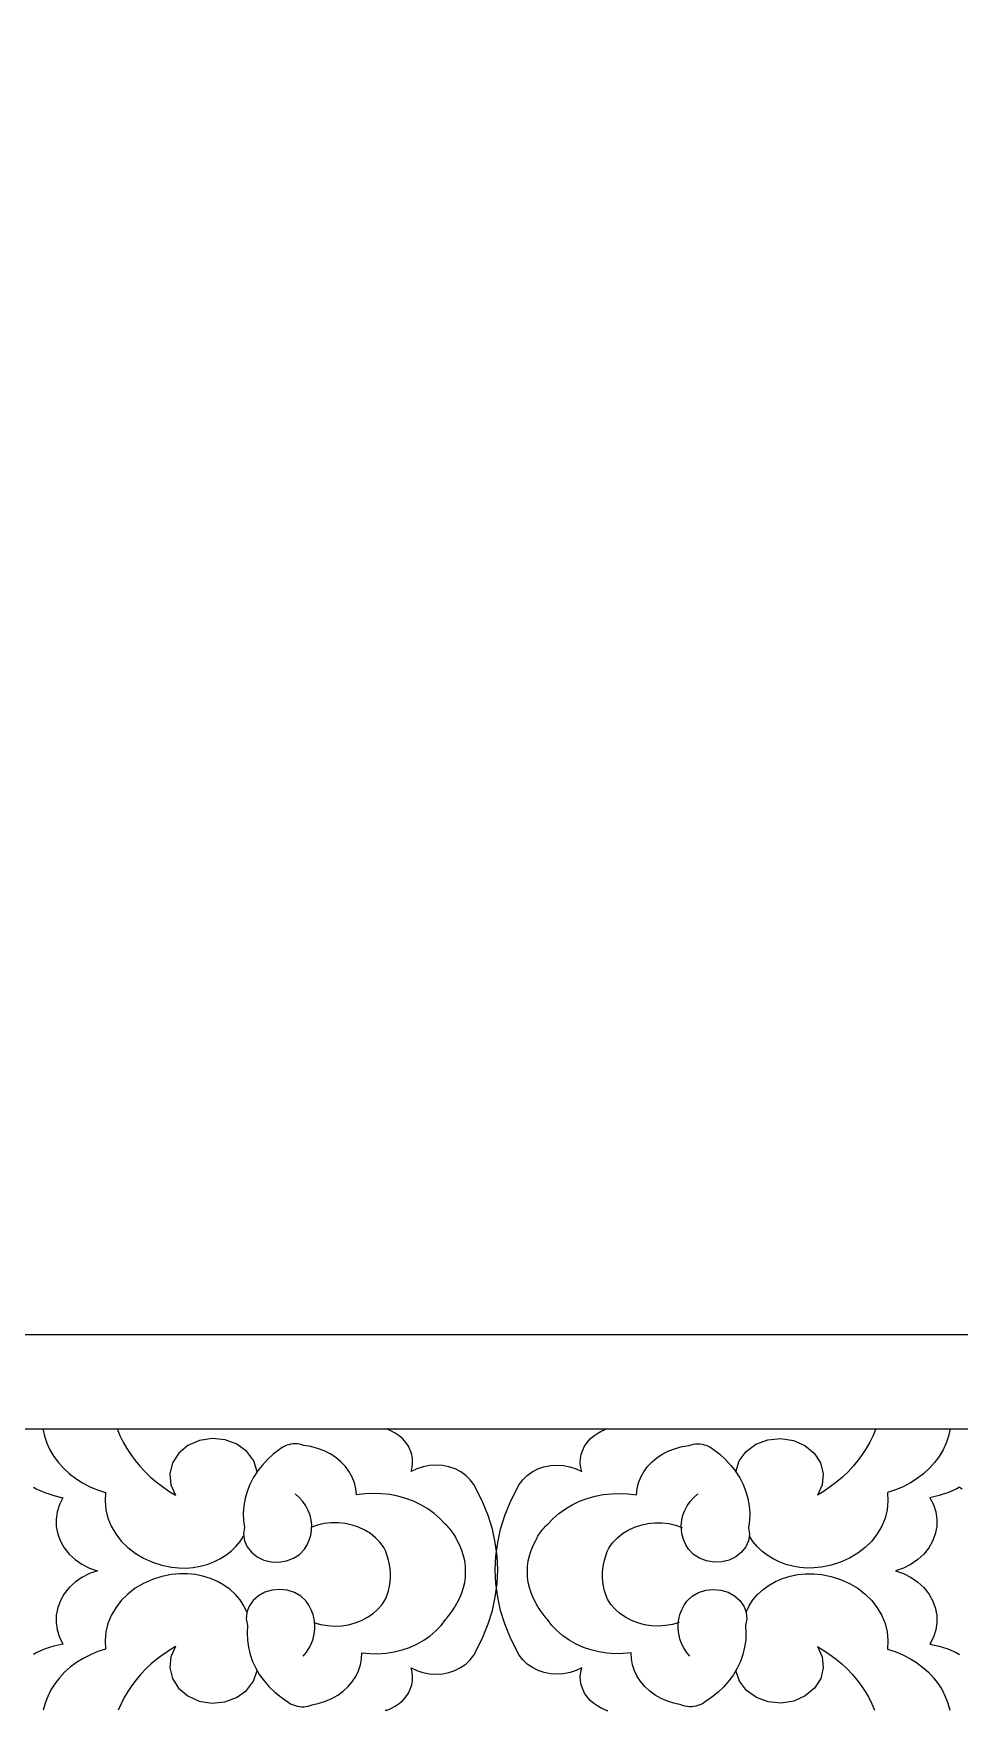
# Model space of a CAD drawing. Extents: x 1188826 to 1909461, y 608442 to 1651179.
# Drawn here: x 1668126 to 1668421, y 1032544 to 1033078 of the extents above; entities that cross this region are included whole.
import ezdxf

# ---------------------------------------------------------------- set-up
doc = ezdxf.new("R2010")
doc.units = 0
doc.header["$LTSCALE"] = 1000
doc.header["$MEASUREMENT"] = 0
doc.layers.add('窗', color=4, linetype='Continuous')
doc.layers.add('立面线', color=40, linetype='Continuous')

# ---------------------------------------------------------------- blocks, each defined once
blk = doc.blocks.new('EHYTERHT5EHTER')
at = {"layer": '窗', "ltscale": 3}
blk.add_lwpolyline([(84624.99, -228180.6), (85435.26, -228180.6), (85435.26, -229130.6), (84624.99, -229130.6)], close=True, dxfattribs=at)

msp = doc.modelspace()

# ---------------------------------------------------------------- linework, layer by layer
at = {"layer": '立面线'}
for p, q in [((1669039.81, 1032663.42), (1660727.54, 1032663.42)), ((1660758.89, 1032633.42), (1669008.6, 1032633.42)), ((1668128.44, 1032633.42), (1668128.97, 1032631.14)), ((1668128.97, 1032631.14), (1668129.74, 1032628.9)), ((1668152.22, 1032633.42), (1668153.09, 1032631.3)), ((1668153.09, 1032631.3), (1668154.1, 1032629.23)), ((1668178.46, 1032629.73), (1668174.78, 1032628.12)), ((1668182.53, 1032630.35), (1668178.46, 1032629.73)), ((1668186.63, 1032629.93), (1668182.53, 1032630.35)), ((1668190.41, 1032628.5), (1668186.63, 1032629.93)), ((1668239.53, 1032632.83), (1668238.08, 1032633.42)), ((1668240.9, 1032632.09), (1668239.53, 1032632.83)), ((1668242.16, 1032631.22), (1668240.9, 1032632.09)), ((1668243.28, 1032630.22), (1668242.16, 1032631.22)), ((1668244.25, 1032629.11), (1668243.28, 1032630.22)), ((1668302.11, 1032629.11), (1668303.08, 1032630.22)), ((1668303.08, 1032630.22), (1668304.2, 1032631.22)), ((1668304.2, 1032631.22), (1668305.46, 1032632.09)), ((1668305.46, 1032632.09), (1668306.83, 1032632.83)), ((1668306.83, 1032632.83), (1668308.28, 1032633.42)), ((1668355.95, 1032628.5), (1668359.73, 1032629.93)), ((1668359.73, 1032629.93), (1668363.83, 1032630.35)), ((1668363.83, 1032630.35), (1668367.9, 1032629.73)), ((1668367.9, 1032629.73), (1668371.58, 1032628.12)), ((1668393.27, 1032631.3), (1668392.27, 1032629.23)), ((1668394.14, 1032633.42), (1668393.27, 1032631.3)), ((1668417.39, 1032631.14), (1668416.62, 1032628.9)), ((1668417.92, 1032633.42), (1668417.39, 1032631.14)), ((1668129.74, 1032628.9), (1668130.75, 1032626.74)), ((1668130.75, 1032626.74), (1668131.99, 1032624.66)), ((1668131.99, 1032624.66), (1668133.44, 1032622.69)), ((1668154.1, 1032629.23), (1668155.24, 1032627.2)), ((1668155.24, 1032627.2), (1668156.51, 1032625.24)), ((1668156.51, 1032625.24), (1668157.91, 1032623.34)), ((1668171.81, 1032625.67), (1668169.81, 1032622.57)), ((1668174.78, 1032628.12), (1668171.81, 1032625.67)), ((1668193.54, 1032626.19), (1668190.41, 1032628.5)), ((1668195.75, 1032623.19), (1668193.54, 1032626.19)), ((1668201.96, 1032625.31), (1668200.09, 1032623.62)), ((1668204, 1032626.86), (1668201.96, 1032625.31)), ((1668204.51, 1032627.26), (1668204, 1032626.86)), ((1668205.06, 1032627.62), (1668204.51, 1032627.26)), ((1668205.66, 1032627.93), (1668205.06, 1032627.62)), ((1668206.29, 1032628.19), (1668205.66, 1032627.93)), ((1668206.94, 1032628.39), (1668206.29, 1032628.19)), ((1668207.62, 1032628.54), (1668206.94, 1032628.39)), ((1668208.31, 1032628.62), (1668207.62, 1032628.54)), ((1668209, 1032628.64), (1668208.31, 1032628.62)), ((1668209.7, 1032628.61), (1668209, 1032628.64)), ((1668210.38, 1032628.51), (1668209.7, 1032628.61)), ((1668211.05, 1032628.36), (1668210.38, 1032628.51)), ((1668211.7, 1032628.14), (1668211.05, 1032628.36)), ((1668213.93, 1032627.79), (1668211.7, 1032628.14)), ((1668216.1, 1032627.22), (1668213.93, 1032627.79)), ((1668218.17, 1032626.44), (1668216.1, 1032627.22)), ((1668220.12, 1032625.45), (1668218.17, 1032626.44)), ((1668221.92, 1032624.27), (1668220.12, 1032625.45)), ((1668245.06, 1032627.91), (1668244.25, 1032629.11)), ((1668245.69, 1032626.63), (1668245.06, 1032627.91)), ((1668246.13, 1032625.3), (1668245.69, 1032626.63)), ((1668246.38, 1032623.93), (1668246.13, 1032625.3)), ((1668299.98, 1032623.93), (1668300.23, 1032625.3)), ((1668300.23, 1032625.3), (1668300.67, 1032626.63)), ((1668300.67, 1032626.63), (1668301.3, 1032627.91)), ((1668301.3, 1032627.91), (1668302.11, 1032629.11)), ((1668324.44, 1032624.27), (1668326.24, 1032625.45)), ((1668326.24, 1032625.45), (1668328.19, 1032626.44)), ((1668328.19, 1032626.44), (1668330.26, 1032627.22)), ((1668330.26, 1032627.22), (1668332.43, 1032627.79)), ((1668332.43, 1032627.79), (1668334.66, 1032628.14)), ((1668334.66, 1032628.14), (1668335.31, 1032628.36)), ((1668335.31, 1032628.36), (1668335.98, 1032628.51)), ((1668335.98, 1032628.51), (1668336.67, 1032628.61)), ((1668336.67, 1032628.61), (1668337.36, 1032628.64)), ((1668337.36, 1032628.64), (1668338.06, 1032628.62)), ((1668338.06, 1032628.62), (1668338.75, 1032628.54)), ((1668338.75, 1032628.54), (1668339.42, 1032628.39)), ((1668339.42, 1032628.39), (1668340.08, 1032628.19)), ((1668340.08, 1032628.19), (1668340.7, 1032627.93)), ((1668340.7, 1032627.93), (1668341.3, 1032627.62)), ((1668341.3, 1032627.62), (1668341.85, 1032627.26)), ((1668341.85, 1032627.26), (1668342.36, 1032626.86)), ((1668342.36, 1032626.86), (1668344.4, 1032625.31)), ((1668344.4, 1032625.31), (1668346.27, 1032623.62)), ((1668350.62, 1032623.19), (1668352.82, 1032626.19)), ((1668352.82, 1032626.19), (1668355.95, 1032628.5)), ((1668371.58, 1032628.12), (1668374.55, 1032625.67)), ((1668374.55, 1032625.67), (1668376.56, 1032622.57)), ((1668389.85, 1032625.24), (1668388.46, 1032623.34)), ((1668391.13, 1032627.2), (1668389.85, 1032625.24)), ((1668392.27, 1032629.23), (1668391.13, 1032627.2)), ((1668414.37, 1032624.66), (1668412.92, 1032622.69)), ((1668415.61, 1032626.74), (1668414.37, 1032624.66)), ((1668416.62, 1032628.9), (1668415.61, 1032626.74)), ((1668133.44, 1032622.69), (1668135.1, 1032620.85)), ((1668135.1, 1032620.85), (1668136.95, 1032619.14)), ((1668136.95, 1032619.14), (1668138.97, 1032617.58)), ((1668157.91, 1032623.34), (1668159.43, 1032621.51)), ((1668159.43, 1032621.51), (1668161.07, 1032619.75)), ((1668161.07, 1032619.75), (1668162.82, 1032618.08)), ((1668169.81, 1032622.57), (1668168.94, 1032619.11)), ((1668168.94, 1032619.11), (1668169.29, 1032615.59)), ((1668196.83, 1032619.78), (1668195.59, 1032617.82)), ((1668196.83, 1032619.78), (1668195.75, 1032623.19)), ((1668196.89, 1032619.86), (1668196.83, 1032619.78)), ((1668198.39, 1032621.8), (1668196.89, 1032619.86)), ((1668200.09, 1032623.62), (1668198.39, 1032621.8)), ((1668223.54, 1032622.92), (1668221.92, 1032624.27)), ((1668224.97, 1032621.41), (1668223.54, 1032622.92)), ((1668226.18, 1032619.77), (1668224.97, 1032621.41)), ((1668227.16, 1032618.02), (1668226.18, 1032619.77)), ((1668245.96, 1032619.8), (1668246.3, 1032621.16)), ((1668247.78, 1032620.71), (1668245.96, 1032619.8)), ((1668246.3, 1032621.16), (1668246.44, 1032622.54)), ((1668246.44, 1032622.54), (1668246.38, 1032623.93)), ((1668249.74, 1032621.36), (1668247.78, 1032620.71)), ((1668251.79, 1032621.76), (1668249.74, 1032621.36)), ((1668253.89, 1032621.88), (1668251.79, 1032621.76)), ((1668255.99, 1032621.73), (1668253.89, 1032621.88)), ((1668258.03, 1032621.32), (1668255.99, 1032621.73)), ((1668259.98, 1032620.64), (1668258.03, 1032621.32)), ((1668261.79, 1032619.72), (1668259.98, 1032620.64)), ((1668263.41, 1032618.58), (1668261.79, 1032619.72)), ((1668282.95, 1032618.58), (1668284.57, 1032619.72)), ((1668284.57, 1032619.72), (1668286.38, 1032620.64)), ((1668286.38, 1032620.64), (1668288.33, 1032621.32)), ((1668288.33, 1032621.32), (1668290.38, 1032621.73)), ((1668290.38, 1032621.73), (1668292.47, 1032621.88)), ((1668292.47, 1032621.88), (1668294.57, 1032621.76)), ((1668294.57, 1032621.76), (1668296.62, 1032621.36)), ((1668296.62, 1032621.36), (1668298.58, 1032620.71)), ((1668298.58, 1032620.71), (1668300.4, 1032619.8)), ((1668299.92, 1032622.54), (1668299.98, 1032623.93)), ((1668300.07, 1032621.16), (1668299.92, 1032622.54)), ((1668300.4, 1032619.8), (1668300.07, 1032621.16)), ((1668319.21, 1032618.02), (1668320.18, 1032619.77)), ((1668320.18, 1032619.77), (1668321.39, 1032621.41)), ((1668321.39, 1032621.41), (1668322.82, 1032622.92)), ((1668322.82, 1032622.92), (1668324.44, 1032624.27)), ((1668346.27, 1032623.62), (1668347.97, 1032621.8)), ((1668347.97, 1032621.8), (1668349.47, 1032619.86)), ((1668349.47, 1032619.86), (1668349.53, 1032619.78)), ((1668349.53, 1032619.78), (1668350.62, 1032623.19)), ((1668349.53, 1032619.78), (1668350.77, 1032617.82)), ((1668376.56, 1032622.57), (1668377.42, 1032619.11)), ((1668377.42, 1032619.11), (1668377.07, 1032615.59)), ((1668385.3, 1032619.75), (1668383.54, 1032618.08)), ((1668386.93, 1032621.51), (1668385.3, 1032619.75)), ((1668388.46, 1032623.34), (1668386.93, 1032621.51)), ((1668409.41, 1032619.14), (1668407.39, 1032617.58)), ((1668411.26, 1032620.85), (1668409.41, 1032619.14)), ((1668412.92, 1032622.69), (1668411.26, 1032620.85)), ((1668125.51, 1032614.79), (1668126.32, 1032614.35)), ((1668126.32, 1032614.35), (1668129.07, 1032613.15)), ((1668138.97, 1032617.58), (1668141.15, 1032616.19)), ((1668141.15, 1032616.19), (1668143.48, 1032614.97)), ((1668143.48, 1032614.97), (1668145.92, 1032613.94)), ((1668145.92, 1032613.94), (1668148.46, 1032613.11)), ((1668162.82, 1032618.08), (1668164.68, 1032616.49)), ((1668164.68, 1032616.49), (1668166.63, 1032615)), ((1668166.63, 1032615), (1668168.69, 1032613.6)), ((1668168.69, 1032613.6), (1668170.83, 1032612.3)), ((1668169.29, 1032615.59), (1668170.83, 1032612.3)), ((1668194.5, 1032615.68), (1668193.63, 1032613.47)), ((1668195.59, 1032617.82), (1668194.5, 1032615.68)), ((1668227.88, 1032616.18), (1668227.16, 1032618.02)), ((1668228.35, 1032614.28), (1668227.88, 1032616.18)), ((1668228.56, 1032612.35), (1668228.35, 1032614.28)), ((1668264.82, 1032617.23), (1668263.41, 1032618.58)), ((1668265.97, 1032615.73), (1668264.82, 1032617.23)), ((1668266.84, 1032614.09), (1668265.97, 1032615.73)), ((1668268.85, 1032609.95), (1668266.8, 1032614.09)), ((1668277.51, 1032609.95), (1668279.56, 1032614.09)), ((1668279.52, 1032614.09), (1668280.39, 1032615.73)), ((1668280.39, 1032615.73), (1668281.54, 1032617.23)), ((1668281.54, 1032617.23), (1668282.95, 1032618.58)), ((1668317.8, 1032612.35), (1668318.01, 1032614.28)), ((1668318.01, 1032614.28), (1668318.48, 1032616.18)), ((1668318.48, 1032616.18), (1668319.21, 1032618.02)), ((1668350.77, 1032617.82), (1668351.86, 1032615.68)), ((1668351.86, 1032615.68), (1668352.73, 1032613.47)), ((1668377.07, 1032615.59), (1668375.53, 1032612.3)), ((1668377.67, 1032613.6), (1668375.53, 1032612.3)), ((1668379.73, 1032615), (1668377.67, 1032613.6)), ((1668381.69, 1032616.49), (1668379.73, 1032615)), ((1668383.54, 1032618.08), (1668381.69, 1032616.49)), ((1668400.44, 1032613.94), (1668397.9, 1032613.11)), ((1668402.89, 1032614.97), (1668400.44, 1032613.94)), ((1668405.21, 1032616.19), (1668402.89, 1032614.97)), ((1668407.39, 1032617.58), (1668405.21, 1032616.19)), ((1668420.04, 1032614.35), (1668417.3, 1032613.15)), ((1668420.85, 1032614.79), (1668420.04, 1032614.35)), ((1668420.85, 1032614.79), (1668421.66, 1032614.35)), ((1668129.07, 1032613.15), (1668131.94, 1032612.19)), ((1668131.94, 1032612.19), (1668134.91, 1032611.49)), ((1668133.79, 1032609.31), (1668133.05, 1032607.01)), ((1668134.91, 1032611.49), (1668133.79, 1032609.31)), ((1668148.46, 1032613.11), (1668148.32, 1032610.38)), ((1668148.32, 1032610.38), (1668148.59, 1032607.64)), ((1668192.58, 1032608.91), (1668192.4, 1032606.58)), ((1668192.99, 1032611.21), (1668192.58, 1032608.91)), ((1668193.63, 1032613.47), (1668192.99, 1032611.21)), ((1668210.26, 1032611.56), (1668208.95, 1032612.72)), ((1668211.4, 1032610.28), (1668210.26, 1032611.56)), ((1668212.36, 1032608.9), (1668211.4, 1032610.28)), ((1668213.14, 1032607.43), (1668212.36, 1032608.9)), ((1668231.19, 1032612.7), (1668228.56, 1032612.35)), ((1668233.85, 1032612.84), (1668231.19, 1032612.7)), ((1668236.51, 1032612.76), (1668233.85, 1032612.84)), ((1668239.15, 1032612.47), (1668236.51, 1032612.76)), ((1668241.74, 1032611.96), (1668239.15, 1032612.47)), ((1668244.27, 1032611.25), (1668241.74, 1032611.96)), ((1668246.71, 1032610.33), (1668244.27, 1032611.25)), ((1668249.03, 1032609.22), (1668246.71, 1032610.33)), ((1668251.23, 1032607.92), (1668249.03, 1032609.22)), ((1668270.54, 1032605.75), (1668268.85, 1032609.95)), ((1668275.82, 1032605.75), (1668277.51, 1032609.95)), ((1668295.14, 1032607.92), (1668297.33, 1032609.22)), ((1668297.33, 1032609.22), (1668299.65, 1032610.33)), ((1668299.65, 1032610.33), (1668302.09, 1032611.25)), ((1668302.09, 1032611.25), (1668304.62, 1032611.96)), ((1668304.62, 1032611.96), (1668307.21, 1032612.47)), ((1668307.21, 1032612.47), (1668309.85, 1032612.76)), ((1668309.85, 1032612.76), (1668312.51, 1032612.84)), ((1668312.51, 1032612.84), (1668315.17, 1032612.7)), ((1668315.17, 1032612.7), (1668317.8, 1032612.35)), ((1668333.22, 1032607.43), (1668334, 1032608.9)), ((1668334, 1032608.9), (1668334.96, 1032610.28)), ((1668334.96, 1032610.28), (1668336.1, 1032611.56)), ((1668336.1, 1032611.56), (1668337.41, 1032612.72)), ((1668352.73, 1032613.47), (1668353.37, 1032611.21)), ((1668353.37, 1032611.21), (1668353.78, 1032608.91)), ((1668353.78, 1032608.91), (1668353.96, 1032606.58)), ((1668398.04, 1032610.38), (1668397.77, 1032607.64)), ((1668397.9, 1032613.11), (1668398.04, 1032610.38)), ((1668414.42, 1032612.19), (1668411.45, 1032611.49)), ((1668411.45, 1032611.49), (1668412.57, 1032609.31)), ((1668412.57, 1032609.31), (1668413.31, 1032607.01)), ((1668417.3, 1032613.15), (1668414.42, 1032612.19)), ((1668133.05, 1032607.01), (1668132.7, 1032604.64)), ((1668132.7, 1032604.64), (1668132.76, 1032602.25)), ((1668148.59, 1032607.64), (1668149.25, 1032604.96)), ((1668149.25, 1032604.96), (1668150.31, 1032602.37)), ((1668192.4, 1032606.58), (1668192.46, 1032604.25)), ((1668192.46, 1032604.25), (1668192.76, 1032601.94)), ((1668213.72, 1032605.9), (1668213.14, 1032607.43)), ((1668214.09, 1032604.32), (1668213.72, 1032605.9)), ((1668214.25, 1032602.72), (1668214.09, 1032604.32)), ((1668218.23, 1032603.21), (1668216.06, 1032602.72)), ((1668220.46, 1032603.46), (1668218.23, 1032603.21)), ((1668222.7, 1032603.46), (1668220.46, 1032603.46)), ((1668224.93, 1032603.23), (1668222.7, 1032603.46)), ((1668227.1, 1032602.76), (1668224.93, 1032603.23)), ((1668253.26, 1032606.46), (1668251.23, 1032607.92)), ((1668255.13, 1032604.83), (1668253.26, 1032606.46)), ((1668256.81, 1032603.06), (1668255.13, 1032604.83)), ((1668257.22, 1032602.68), (1668256.81, 1032603.06)), ((1668271.86, 1032601.48), (1668270.54, 1032605.75)), ((1668274.5, 1032601.48), (1668275.82, 1032605.75)), ((1668289.14, 1032602.68), (1668289.55, 1032603.06)), ((1668289.55, 1032603.06), (1668291.23, 1032604.83)), ((1668291.23, 1032604.83), (1668293.1, 1032606.46)), ((1668293.1, 1032606.46), (1668295.14, 1032607.92)), ((1668319.26, 1032602.76), (1668321.44, 1032603.23)), ((1668321.44, 1032603.23), (1668323.66, 1032603.46)), ((1668323.66, 1032603.46), (1668325.9, 1032603.46)), ((1668325.9, 1032603.46), (1668328.13, 1032603.21)), ((1668328.13, 1032603.21), (1668330.3, 1032602.72)), ((1668332.11, 1032602.72), (1668332.27, 1032604.32)), ((1668332.27, 1032604.32), (1668332.64, 1032605.9)), ((1668332.64, 1032605.9), (1668333.22, 1032607.43)), ((1668353.9, 1032604.25), (1668353.6, 1032601.94)), ((1668353.96, 1032606.58), (1668353.9, 1032604.25)), ((1668397.11, 1032604.96), (1668396.06, 1032602.37)), ((1668397.77, 1032607.64), (1668397.11, 1032604.96)), ((1668413.31, 1032607.01), (1668413.66, 1032604.64)), ((1668413.66, 1032604.64), (1668413.6, 1032602.25)), ((1668132.76, 1032602.25), (1668133.23, 1032599.9)), ((1668133.23, 1032599.9), (1668134.08, 1032597.63)), ((1668134.08, 1032597.63), (1668135.31, 1032595.49)), ((1668150.31, 1032602.37), (1668151.73, 1032599.92)), ((1668151.73, 1032599.92), (1668153.5, 1032597.64)), ((1668153.5, 1032597.64), (1668155.6, 1032595.57)), ((1668191.4, 1032597.51), (1668192.53, 1032599.22)), ((1668192.76, 1032601.94), (1668192.5, 1032599.85)), ((1668192.5, 1032599.85), (1668192.8, 1032597.77)), ((1668192.8, 1032597.77), (1668193.66, 1032595.81)), ((1668212.78, 1032596.45), (1668213.46, 1032597.96)), ((1668213.46, 1032597.96), (1668213.93, 1032599.51)), ((1668213.93, 1032599.51), (1668214.2, 1032601.11)), ((1668216.06, 1032602.72), (1668213.98, 1032602.01)), ((1668214.2, 1032601.11), (1668214.25, 1032602.72)), ((1668229.19, 1032602.06), (1668227.1, 1032602.76)), ((1668231.16, 1032601.14), (1668229.19, 1032602.06)), ((1668232.98, 1032600.02), (1668231.16, 1032601.14)), ((1668234.62, 1032598.72), (1668232.98, 1032600.02)), ((1668236.06, 1032597.24), (1668234.62, 1032598.72)), ((1668257.62, 1032602.28), (1668257.22, 1032602.68)), ((1668258, 1032601.88), (1668257.62, 1032602.28)), ((1668258.37, 1032601.46), (1668258, 1032601.88)), ((1668258.72, 1032601.04), (1668258.37, 1032601.46)), ((1668259.05, 1032600.6), (1668258.72, 1032601.04)), ((1668259.37, 1032600.16), (1668259.05, 1032600.6)), ((1668259.67, 1032599.71), (1668259.37, 1032600.16)), ((1668259.95, 1032599.25), (1668259.67, 1032599.71)), ((1668260.21, 1032598.78), (1668259.95, 1032599.25)), ((1668260.46, 1032598.3), (1668260.21, 1032598.78)), ((1668260.68, 1032597.82), (1668260.46, 1032598.3)), ((1668261.48, 1032596.25), (1668260.68, 1032597.82)), ((1668272.8, 1032597.17), (1668271.86, 1032601.48)), ((1668273.56, 1032597.17), (1668274.5, 1032601.48)), ((1668284.88, 1032596.25), (1668285.68, 1032597.82)), ((1668285.68, 1032597.82), (1668285.9, 1032598.3)), ((1668285.9, 1032598.3), (1668286.15, 1032598.78)), ((1668286.15, 1032598.78), (1668286.41, 1032599.25)), ((1668286.41, 1032599.25), (1668286.69, 1032599.71)), ((1668286.69, 1032599.71), (1668286.99, 1032600.16)), ((1668286.99, 1032600.16), (1668287.31, 1032600.6)), ((1668287.31, 1032600.6), (1668287.64, 1032601.04)), ((1668287.64, 1032601.04), (1668287.99, 1032601.46)), ((1668287.99, 1032601.46), (1668288.36, 1032601.88)), ((1668288.36, 1032601.88), (1668288.74, 1032602.28)), ((1668288.74, 1032602.28), (1668289.14, 1032602.68)), ((1668310.3, 1032597.24), (1668311.74, 1032598.72)), ((1668311.74, 1032598.72), (1668313.38, 1032600.02)), ((1668313.38, 1032600.02), (1668315.2, 1032601.14)), ((1668315.2, 1032601.14), (1668317.17, 1032602.06)), ((1668317.17, 1032602.06), (1668319.26, 1032602.76)), ((1668330.3, 1032602.72), (1668332.38, 1032602.01)), ((1668332.16, 1032601.11), (1668332.11, 1032602.72)), ((1668332.43, 1032599.51), (1668332.16, 1032601.11)), ((1668332.9, 1032597.96), (1668332.43, 1032599.51)), ((1668333.58, 1032596.45), (1668332.9, 1032597.96)), ((1668353.56, 1032597.77), (1668352.7, 1032595.81)), ((1668353.86, 1032599.85), (1668353.56, 1032597.77)), ((1668353.6, 1032601.94), (1668353.86, 1032599.85)), ((1668354.96, 1032597.51), (1668353.83, 1032599.22)), ((1668392.86, 1032597.64), (1668390.76, 1032595.57)), ((1668394.63, 1032599.92), (1668392.86, 1032597.64)), ((1668396.06, 1032602.37), (1668394.63, 1032599.92)), ((1668412.28, 1032597.63), (1668411.05, 1032595.49)), ((1668413.14, 1032599.9), (1668412.28, 1032597.63)), ((1668413.6, 1032602.25), (1668413.14, 1032599.9)), ((1668135.31, 1032595.49), (1668136.89, 1032593.52)), ((1668136.89, 1032593.52), (1668138.79, 1032591.77)), ((1668155.6, 1032595.57), (1668157.98, 1032593.74)), ((1668157.98, 1032593.74), (1668160.61, 1032592.18)), ((1668184.98, 1032591.97), (1668186.84, 1032593.12)), ((1668186.84, 1032593.12), (1668188.54, 1032594.44)), ((1668188.54, 1032594.44), (1668190.07, 1032595.91)), ((1668190.07, 1032595.91), (1668191.4, 1032597.51)), ((1668193.66, 1032595.81), (1668195.03, 1032594.07)), ((1668195.03, 1032594.07), (1668196.82, 1032592.64)), ((1668196.82, 1032592.64), (1668198.95, 1032591.61)), ((1668208.4, 1032592.15), (1668210.35, 1032593.41)), ((1668210.35, 1032593.41), (1668211.91, 1032595.03)), ((1668211.91, 1032595.03), (1668212.78, 1032596.45)), ((1668237.27, 1032595.63), (1668236.06, 1032597.24)), ((1668237.86, 1032594.31), (1668237.27, 1032595.63)), ((1668238.36, 1032592.97), (1668237.86, 1032594.31)), ((1668238.75, 1032591.61), (1668238.36, 1032592.97)), ((1668262.15, 1032594.63), (1668261.48, 1032596.25)), ((1668262.66, 1032592.98), (1668262.15, 1032594.63)), ((1668263.04, 1032591.3), (1668262.66, 1032592.98)), ((1668273.37, 1032592.83), (1668272.8, 1032597.17)), ((1668272.8, 1032588.48), (1668272.99, 1032592.83)), ((1668272.99, 1032592.83), (1668273.56, 1032597.17)), ((1668273.56, 1032588.48), (1668273.37, 1032592.83)), ((1668283.32, 1032591.3), (1668283.7, 1032592.98)), ((1668283.7, 1032592.98), (1668284.22, 1032594.63)), ((1668284.22, 1032594.63), (1668284.88, 1032596.25)), ((1668307.61, 1032591.61), (1668308.01, 1032592.97)), ((1668308.01, 1032592.97), (1668308.5, 1032594.31)), ((1668308.5, 1032594.31), (1668309.09, 1032595.63)), ((1668309.09, 1032595.63), (1668310.3, 1032597.24)), ((1668334.45, 1032595.03), (1668333.58, 1032596.45)), ((1668336.01, 1032593.41), (1668334.45, 1032595.03)), ((1668337.96, 1032592.15), (1668336.01, 1032593.41)), ((1668349.54, 1032592.64), (1668347.41, 1032591.61)), ((1668351.34, 1032594.07), (1668349.54, 1032592.64)), ((1668352.7, 1032595.81), (1668351.34, 1032594.07)), ((1668356.29, 1032595.91), (1668354.96, 1032597.51)), ((1668357.82, 1032594.44), (1668356.29, 1032595.91)), ((1668359.52, 1032593.12), (1668357.82, 1032594.44)), ((1668361.38, 1032591.97), (1668359.52, 1032593.12)), ((1668388.38, 1032593.74), (1668385.75, 1032592.18)), ((1668390.76, 1032595.57), (1668388.38, 1032593.74)), ((1668409.47, 1032593.52), (1668407.58, 1032591.77)), ((1668411.05, 1032595.49), (1668409.47, 1032593.52)), ((1668138.79, 1032591.77), (1668140.96, 1032590.27)), ((1668140.96, 1032590.27), (1668143.36, 1032589.06)), ((1668143.36, 1032587.26), (1668140.96, 1032586.04)), ((1668143.36, 1032589.06), (1668145.94, 1032588.16)), ((1668145.94, 1032588.16), (1668143.36, 1032587.26)), ((1668160.61, 1032592.18), (1668163.45, 1032590.91)), ((1668163.45, 1032590.91), (1668166.45, 1032589.96)), ((1668166.45, 1032589.96), (1668169.57, 1032589.35)), ((1668169.57, 1032586.97), (1668166.45, 1032586.35)), ((1668169.57, 1032589.35), (1668171.85, 1032589.1)), ((1668172.07, 1032587.23), (1668169.57, 1032586.97)), ((1668171.85, 1032589.1), (1668174.15, 1032589.06)), ((1668174.59, 1032587.24), (1668172.07, 1032587.23)), ((1668174.15, 1032589.06), (1668176.43, 1032589.23)), ((1668177.1, 1032587), (1668174.59, 1032587.24)), ((1668176.43, 1032589.23), (1668178.69, 1032589.61)), ((1668179.55, 1032586.5), (1668177.1, 1032587)), ((1668178.69, 1032589.61), (1668180.88, 1032590.2)), ((1668180.88, 1032590.2), (1668182.98, 1032590.99)), ((1668182.98, 1032590.99), (1668184.98, 1032591.97)), ((1668198.95, 1032591.61), (1668201.3, 1032591.02)), ((1668201.3, 1032591.02), (1668203.75, 1032590.92)), ((1668203.75, 1032590.92), (1668206.16, 1032591.3)), ((1668206.16, 1032591.3), (1668208.4, 1032592.15)), ((1668239.05, 1032590.22), (1668238.75, 1032591.61)), ((1668239.25, 1032588.83), (1668239.05, 1032590.22)), ((1668239.34, 1032587.42), (1668239.25, 1032588.83)), ((1668239.34, 1032586.02), (1668239.34, 1032587.42)), ((1668263.26, 1032589.6), (1668263.04, 1032591.3)), ((1668263.34, 1032587.89), (1668263.26, 1032589.6)), ((1668263.26, 1032586.18), (1668263.34, 1032587.89)), ((1668272.99, 1032584.12), (1668272.8, 1032588.48)), ((1668273.37, 1032584.12), (1668273.56, 1032588.48)), ((1668283.03, 1032587.89), (1668283.1, 1032589.6)), ((1668283.1, 1032586.18), (1668283.03, 1032587.89)), ((1668283.1, 1032589.6), (1668283.32, 1032591.3)), ((1668307.02, 1032587.42), (1668307.12, 1032588.83)), ((1668307.02, 1032586.02), (1668307.02, 1032587.42)), ((1668307.12, 1032588.83), (1668307.31, 1032590.22)), ((1668307.31, 1032590.22), (1668307.61, 1032591.61)), ((1668340.2, 1032591.3), (1668337.96, 1032592.15)), ((1668342.61, 1032590.92), (1668340.2, 1032591.3)), ((1668345.06, 1032591.02), (1668342.61, 1032590.92)), ((1668347.41, 1032591.61), (1668345.06, 1032591.02)), ((1668363.38, 1032590.99), (1668361.38, 1032591.97)), ((1668365.48, 1032590.2), (1668363.38, 1032590.99)), ((1668367.67, 1032589.61), (1668365.48, 1032590.2)), ((1668366.81, 1032586.5), (1668369.27, 1032587)), ((1668369.93, 1032589.23), (1668367.67, 1032589.61)), ((1668369.27, 1032587), (1668371.77, 1032587.24)), ((1668372.22, 1032589.06), (1668369.93, 1032589.23)), ((1668371.77, 1032587.24), (1668374.29, 1032587.23)), ((1668374.51, 1032589.1), (1668372.22, 1032589.06)), ((1668374.29, 1032587.23), (1668376.79, 1032586.97)), ((1668376.79, 1032589.35), (1668374.51, 1032589.1)), ((1668379.91, 1032589.96), (1668376.79, 1032589.35)), ((1668376.79, 1032586.97), (1668379.91, 1032586.35)), ((1668382.91, 1032590.91), (1668379.91, 1032589.96)), ((1668385.75, 1032592.18), (1668382.91, 1032590.91)), ((1668403, 1032589.06), (1668400.42, 1032588.16)), ((1668400.42, 1032588.16), (1668403, 1032587.26)), ((1668405.4, 1032590.27), (1668403, 1032589.06)), ((1668403, 1032587.26), (1668405.4, 1032586.04)), ((1668407.58, 1032591.77), (1668405.4, 1032590.27)), ((1668136.89, 1032582.8), (1668135.31, 1032580.83)), ((1668138.79, 1032584.55), (1668136.89, 1032582.8)), ((1668140.96, 1032586.04), (1668138.79, 1032584.55)), ((1668157.98, 1032582.58), (1668155.6, 1032580.75)), ((1668160.61, 1032584.14), (1668157.98, 1032582.58)), ((1668163.45, 1032585.4), (1668160.61, 1032584.14)), ((1668166.45, 1032586.35), (1668163.45, 1032585.4)), ((1668181.91, 1032585.76), (1668179.55, 1032586.5)), ((1668184.16, 1032584.78), (1668181.91, 1032585.76)), ((1668186.26, 1032583.58), (1668184.16, 1032584.78)), ((1668188.18, 1032582.18), (1668186.26, 1032583.58)), ((1668189.89, 1032580.6), (1668188.18, 1032582.18)), ((1668201.59, 1032582.03), (1668199.28, 1032581.34)), ((1668204.03, 1032582.25), (1668201.59, 1032582.03)), ((1668206.46, 1032581.98), (1668204.03, 1032582.25)), ((1668208.75, 1032581.25), (1668206.46, 1032581.98)), ((1668238.31, 1032580.47), (1668238.71, 1032581.83)), ((1668238.71, 1032581.83), (1668239.02, 1032583.22)), ((1668239.02, 1032583.22), (1668239.23, 1032584.61)), ((1668239.23, 1032584.61), (1668239.34, 1032586.02)), ((1668262.15, 1032581.14), (1668262.66, 1032582.8)), ((1668262.66, 1032582.8), (1668263.04, 1032584.48)), ((1668263.04, 1032584.48), (1668263.26, 1032586.18)), ((1668272.8, 1032579.78), (1668273.37, 1032584.12)), ((1668273.56, 1032579.78), (1668272.99, 1032584.12)), ((1668283.32, 1032584.48), (1668283.1, 1032586.18)), ((1668283.7, 1032582.8), (1668283.32, 1032584.48)), ((1668284.22, 1032581.14), (1668283.7, 1032582.8)), ((1668307.13, 1032584.61), (1668307.02, 1032586.02)), ((1668307.34, 1032583.22), (1668307.13, 1032584.61)), ((1668307.65, 1032581.83), (1668307.34, 1032583.22)), ((1668308.05, 1032580.47), (1668307.65, 1032581.83)), ((1668337.61, 1032581.25), (1668339.9, 1032581.98)), ((1668339.9, 1032581.98), (1668342.33, 1032582.25)), ((1668342.33, 1032582.25), (1668344.77, 1032582.03)), ((1668344.77, 1032582.03), (1668347.08, 1032581.34)), ((1668356.48, 1032580.6), (1668358.19, 1032582.18)), ((1668358.19, 1032582.18), (1668360.1, 1032583.58)), ((1668360.1, 1032583.58), (1668362.2, 1032584.78)), ((1668362.2, 1032584.78), (1668364.45, 1032585.76)), ((1668364.45, 1032585.76), (1668366.81, 1032586.5)), ((1668379.91, 1032586.35), (1668382.91, 1032585.4)), ((1668382.91, 1032585.4), (1668385.75, 1032584.14)), ((1668385.75, 1032584.14), (1668388.38, 1032582.58)), ((1668388.38, 1032582.58), (1668390.76, 1032580.75)), ((1668405.4, 1032586.04), (1668407.58, 1032584.55)), ((1668407.58, 1032584.55), (1668409.47, 1032582.8)), ((1668409.47, 1032582.8), (1668411.05, 1032580.83)), ((1668133.23, 1032576.42), (1668132.76, 1032574.06)), ((1668134.08, 1032578.69), (1668133.23, 1032576.42)), ((1668135.31, 1032580.83), (1668134.08, 1032578.69)), ((1668151.73, 1032576.4), (1668150.31, 1032573.94)), ((1668153.5, 1032578.68), (1668151.73, 1032576.4)), ((1668155.6, 1032580.75), (1668153.5, 1032578.68)), ((1668191.37, 1032578.86), (1668189.89, 1032580.6)), ((1668192.6, 1032576.97), (1668191.37, 1032578.86)), ((1668193.56, 1032574.98), (1668192.6, 1032576.97)), ((1668194.27, 1032576.89), (1668193.56, 1032574.98)), ((1668195.52, 1032578.7), (1668194.27, 1032576.89)), ((1668197.22, 1032580.21), (1668195.52, 1032578.7)), ((1668199.28, 1032581.34), (1668197.22, 1032580.21)), ((1668210.78, 1032580.07), (1668208.75, 1032581.25)), ((1668212.44, 1032578.53), (1668210.78, 1032580.07)), ((1668213.35, 1032577.17), (1668212.44, 1032578.53)), ((1668214.09, 1032575.74), (1668213.35, 1032577.17)), ((1668235.36, 1032575.92), (1668236.7, 1032577.46)), ((1668236.7, 1032577.46), (1668237.8, 1032579.13)), ((1668237.8, 1032579.13), (1668238.31, 1032580.47)), ((1668259.58, 1032576.1), (1668259.87, 1032576.56)), ((1668259.87, 1032576.56), (1668260.15, 1032577.02)), ((1668260.15, 1032577.02), (1668260.42, 1032577.49)), ((1668260.42, 1032577.49), (1668260.68, 1032577.96)), ((1668260.68, 1032577.96), (1668261.48, 1032579.53)), ((1668261.48, 1032579.53), (1668262.15, 1032581.14)), ((1668271.86, 1032575.48), (1668272.8, 1032579.78)), ((1668274.5, 1032575.48), (1668273.56, 1032579.78)), ((1668284.88, 1032579.53), (1668284.22, 1032581.14)), ((1668285.68, 1032577.96), (1668284.88, 1032579.53)), ((1668285.94, 1032577.49), (1668285.68, 1032577.96)), ((1668286.21, 1032577.02), (1668285.94, 1032577.49)), ((1668286.49, 1032576.56), (1668286.21, 1032577.02)), ((1668286.78, 1032576.1), (1668286.49, 1032576.56)), ((1668308.56, 1032579.13), (1668308.05, 1032580.47)), ((1668309.66, 1032577.46), (1668308.56, 1032579.13)), ((1668311.01, 1032575.92), (1668309.66, 1032577.46)), ((1668332.27, 1032575.74), (1668333.01, 1032577.17)), ((1668333.01, 1032577.17), (1668333.92, 1032578.53)), ((1668333.92, 1032578.53), (1668335.58, 1032580.07)), ((1668335.58, 1032580.07), (1668337.61, 1032581.25)), ((1668347.08, 1032581.34), (1668349.14, 1032580.21)), ((1668349.14, 1032580.21), (1668350.84, 1032578.7)), ((1668350.84, 1032578.7), (1668352.09, 1032576.89)), ((1668352.09, 1032576.89), (1668352.8, 1032574.98)), ((1668352.8, 1032574.98), (1668353.76, 1032576.97)), ((1668353.76, 1032576.97), (1668354.99, 1032578.86)), ((1668354.99, 1032578.86), (1668356.48, 1032580.6)), ((1668390.76, 1032580.75), (1668392.86, 1032578.68)), ((1668392.86, 1032578.68), (1668394.63, 1032576.4)), ((1668394.63, 1032576.4), (1668396.06, 1032573.94)), ((1668411.05, 1032580.83), (1668412.28, 1032578.69)), ((1668412.28, 1032578.69), (1668413.14, 1032576.42)), ((1668413.14, 1032576.42), (1668413.6, 1032574.06)), ((1668132.76, 1032574.06), (1668132.7, 1032571.68)), ((1668132.7, 1032571.68), (1668133.05, 1032569.31)), ((1668149.25, 1032571.35), (1668148.59, 1032568.67)), ((1668150.31, 1032573.94), (1668149.25, 1032571.35)), ((1668193.54, 1032574.89), (1668193.37, 1032572.8)), ((1668193.37, 1032572.8), (1668193.76, 1032570.73)), ((1668193.56, 1032574.98), (1668193.54, 1032574.89)), ((1668214.66, 1032574.25), (1668214.09, 1032575.74)), ((1668215.04, 1032572.72), (1668214.66, 1032574.25)), ((1668214.96, 1032571.66), (1668217.08, 1032571.05)), ((1668215.24, 1032571.16), (1668215.04, 1032572.72)), ((1668215.24, 1032569.6), (1668215.24, 1032571.16)), ((1668217.08, 1032571.05), (1668219.28, 1032570.67)), ((1668223.76, 1032570.62), (1668225.97, 1032570.96)), ((1668225.97, 1032570.96), (1668228.11, 1032571.53)), ((1668228.11, 1032571.53), (1668230.15, 1032572.33)), ((1668230.15, 1032572.33), (1668232.05, 1032573.33)), ((1668232.05, 1032573.33), (1668233.8, 1032574.54)), ((1668233.8, 1032574.54), (1668235.36, 1032575.92)), ((1668255.5, 1032570.73), (1668256.94, 1032572.59)), ((1668256.94, 1032572.59), (1668257.3, 1032573.01)), ((1668257.3, 1032573.01), (1668257.65, 1032573.44)), ((1668257.65, 1032573.44), (1668257.99, 1032573.87)), ((1668257.99, 1032573.87), (1668258.33, 1032574.31)), ((1668258.33, 1032574.31), (1668258.65, 1032574.75)), ((1668258.65, 1032574.75), (1668258.97, 1032575.2)), ((1668258.97, 1032575.2), (1668259.28, 1032575.65)), ((1668259.28, 1032575.65), (1668259.58, 1032576.1)), ((1668268.85, 1032567), (1668270.54, 1032571.21)), ((1668270.54, 1032571.21), (1668271.86, 1032575.48)), ((1668275.82, 1032571.21), (1668274.5, 1032575.48)), ((1668277.51, 1032567), (1668275.82, 1032571.21)), ((1668287.08, 1032575.65), (1668286.78, 1032576.1)), ((1668287.39, 1032575.2), (1668287.08, 1032575.65)), ((1668287.71, 1032574.75), (1668287.39, 1032575.2)), ((1668288.03, 1032574.31), (1668287.71, 1032574.75)), ((1668288.37, 1032573.87), (1668288.03, 1032574.31)), ((1668288.71, 1032573.44), (1668288.37, 1032573.87)), ((1668289.06, 1032573.01), (1668288.71, 1032573.44)), ((1668289.42, 1032572.59), (1668289.06, 1032573.01)), ((1668290.86, 1032570.73), (1668289.42, 1032572.59)), ((1668312.56, 1032574.54), (1668311.01, 1032575.92)), ((1668314.31, 1032573.33), (1668312.56, 1032574.54)), ((1668316.22, 1032572.33), (1668314.31, 1032573.33)), ((1668318.26, 1032571.53), (1668316.22, 1032572.33)), ((1668320.4, 1032570.96), (1668318.26, 1032571.53)), ((1668322.6, 1032570.62), (1668320.4, 1032570.96)), ((1668329.28, 1032571.05), (1668327.08, 1032570.67)), ((1668331.4, 1032571.66), (1668329.28, 1032571.05)), ((1668331.12, 1032569.6), (1668331.13, 1032571.16)), ((1668331.13, 1032571.16), (1668331.32, 1032572.72)), ((1668331.32, 1032572.72), (1668331.71, 1032574.25)), ((1668331.71, 1032574.25), (1668332.27, 1032575.74)), ((1668352.99, 1032572.8), (1668352.6, 1032570.73)), ((1668352.8, 1032574.98), (1668352.82, 1032574.89)), ((1668352.82, 1032574.89), (1668352.99, 1032572.8)), ((1668396.06, 1032573.94), (1668397.11, 1032571.35)), ((1668397.11, 1032571.35), (1668397.77, 1032568.67)), ((1668413.66, 1032571.68), (1668413.31, 1032569.31)), ((1668413.6, 1032574.06), (1668413.66, 1032571.68)), ((1668133.05, 1032569.31), (1668133.79, 1032567.01)), ((1668133.79, 1032567.01), (1668134.91, 1032564.82)), ((1668148.59, 1032568.67), (1668148.32, 1032565.94)), ((1668148.32, 1032565.94), (1668148.46, 1032563.2)), ((1668193.76, 1032570.73), (1668193.62, 1032568.41)), ((1668193.62, 1032568.41), (1668193.71, 1032566.08)), ((1668193.71, 1032566.08), (1668194.03, 1032563.77)), ((1668214.15, 1032565.01), (1668214.7, 1032566.5)), ((1668214.7, 1032566.5), (1668215.07, 1032568.04)), ((1668215.07, 1032568.04), (1668215.24, 1032569.6)), ((1668219.28, 1032570.67), (1668221.52, 1032570.52)), ((1668221.52, 1032570.52), (1668223.76, 1032570.62)), ((1668247.79, 1032564.78), (1668249.97, 1032566.01)), ((1668249.97, 1032566.01), (1668251.99, 1032567.42)), ((1668251.99, 1032567.42), (1668253.84, 1032569)), ((1668253.84, 1032569), (1668255.5, 1032570.73)), ((1668266.8, 1032562.87), (1668268.85, 1032567)), ((1668279.56, 1032562.87), (1668277.51, 1032567)), ((1668292.52, 1032569), (1668290.86, 1032570.73)), ((1668294.37, 1032567.42), (1668292.52, 1032569)), ((1668296.39, 1032566.01), (1668294.37, 1032567.42)), ((1668298.57, 1032564.78), (1668296.39, 1032566.01)), ((1668324.84, 1032570.52), (1668322.6, 1032570.62)), ((1668327.08, 1032570.67), (1668324.84, 1032570.52)), ((1668331.3, 1032568.04), (1668331.12, 1032569.6)), ((1668331.66, 1032566.5), (1668331.3, 1032568.04)), ((1668332.21, 1032565.01), (1668331.66, 1032566.5)), ((1668352.66, 1032566.08), (1668352.33, 1032563.77)), ((1668352.6, 1032570.73), (1668352.75, 1032568.41)), ((1668352.75, 1032568.41), (1668352.66, 1032566.08)), ((1668397.77, 1032568.67), (1668398.04, 1032565.94)), ((1668398.04, 1032565.94), (1668397.9, 1032563.2)), ((1668412.57, 1032567.01), (1668411.45, 1032564.82)), ((1668413.31, 1032569.31), (1668412.57, 1032567.01)), ((1668126.54, 1032562.08), (1668125.51, 1032561.52)), ((1668129.22, 1032563.23), (1668126.54, 1032562.08)), ((1668132.02, 1032564.15), (1668129.22, 1032563.23)), ((1668134.91, 1032564.82), (1668132.02, 1032564.15)), ((1668141.37, 1032560.25), (1668139.24, 1032558.92)), ((1668143.63, 1032561.41), (1668141.37, 1032560.25)), ((1668146, 1032562.4), (1668143.63, 1032561.41)), ((1668148.46, 1032563.2), (1668146, 1032562.4)), ((1668166.77, 1032561.42), (1668164.87, 1032559.98)), ((1668168.76, 1032562.76), (1668166.77, 1032561.42)), ((1668170.83, 1032564.01), (1668168.76, 1032562.76)), ((1668169.3, 1032560.75), (1668168.94, 1032557.24)), ((1668170.83, 1032564.01), (1668169.3, 1032560.75)), ((1668194.03, 1032563.77), (1668194.59, 1032561.49)), ((1668194.59, 1032561.49), (1668195.37, 1032559.26)), ((1668211.48, 1032560.92), (1668212.53, 1032562.2)), ((1668212.53, 1032562.2), (1668213.43, 1032563.57)), ((1668213.43, 1032563.57), (1668214.15, 1032565.01)), ((1668230.1, 1032560.09), (1668230.18, 1032562.02)), ((1668230.18, 1032562.02), (1668232.77, 1032561.76)), ((1668232.77, 1032561.76), (1668235.38, 1032561.71)), ((1668235.38, 1032561.71), (1668237.98, 1032561.89)), ((1668237.98, 1032561.89), (1668240.55, 1032562.29)), ((1668240.55, 1032562.29), (1668243.06, 1032562.91)), ((1668243.06, 1032562.91), (1668245.48, 1032563.75)), ((1668245.48, 1032563.75), (1668247.79, 1032564.78)), ((1668264.76, 1032559.75), (1668265.92, 1032561.24)), ((1668265.92, 1032561.24), (1668266.8, 1032562.87)), ((1668280.44, 1032561.24), (1668279.56, 1032562.87)), ((1668281.6, 1032559.75), (1668280.44, 1032561.24)), ((1668300.88, 1032563.75), (1668298.57, 1032564.78)), ((1668303.3, 1032562.91), (1668300.88, 1032563.75)), ((1668305.81, 1032562.29), (1668303.3, 1032562.91)), ((1668308.38, 1032561.89), (1668305.81, 1032562.29)), ((1668310.98, 1032561.71), (1668308.38, 1032561.89)), ((1668313.59, 1032561.76), (1668310.98, 1032561.71)), ((1668316.18, 1032562.02), (1668313.59, 1032561.76)), ((1668316.26, 1032560.09), (1668316.18, 1032562.02)), ((1668332.94, 1032563.57), (1668332.21, 1032565.01)), ((1668333.83, 1032562.2), (1668332.94, 1032563.57)), ((1668334.88, 1032560.92), (1668333.83, 1032562.2)), ((1668351.77, 1032561.49), (1668350.99, 1032559.26)), ((1668352.33, 1032563.77), (1668351.77, 1032561.49)), ((1668375.53, 1032564.01), (1668377.06, 1032560.75)), ((1668375.53, 1032564.01), (1668377.6, 1032562.76)), ((1668377.06, 1032560.75), (1668377.42, 1032557.24)), ((1668377.6, 1032562.76), (1668379.59, 1032561.42)), ((1668379.59, 1032561.42), (1668381.49, 1032559.98)), ((1668397.9, 1032563.2), (1668400.37, 1032562.4)), ((1668400.37, 1032562.4), (1668402.74, 1032561.41)), ((1668402.74, 1032561.41), (1668405, 1032560.25)), ((1668405, 1032560.25), (1668407.13, 1032558.92)), ((1668411.45, 1032564.82), (1668414.34, 1032564.15)), ((1668414.34, 1032564.15), (1668417.14, 1032563.23)), ((1668417.14, 1032563.23), (1668419.82, 1032562.08)), ((1668419.82, 1032562.08), (1668420.85, 1032561.52)), ((1668135.43, 1032555.8), (1668133.79, 1032554.04)), ((1668137.25, 1032557.44), (1668135.43, 1032555.8)), ((1668139.24, 1032558.92), (1668137.25, 1032557.44)), ((1668159.75, 1032555.17), (1668158.26, 1032553.42)), ((1668161.35, 1032556.85), (1668159.75, 1032555.17)), ((1668163.06, 1032558.46), (1668161.35, 1032556.85)), ((1668164.87, 1032559.98), (1668163.06, 1032558.46)), ((1668168.94, 1032557.24), (1668169.79, 1032553.79)), ((1668195.37, 1032559.26), (1668196.38, 1032557.09)), ((1668195.65, 1032552.95), (1668196.8, 1032556.33)), ((1668196.38, 1032557.09), (1668197.61, 1032555.01)), ((1668197.61, 1032555.01), (1668199.04, 1032553.03)), ((1668228.28, 1032554.5), (1668229.14, 1032556.3)), ((1668229.14, 1032556.3), (1668229.75, 1032558.17)), ((1668229.75, 1032558.17), (1668230.1, 1032560.09)), ((1668246.3, 1032555.89), (1668245.96, 1032557.25)), ((1668245.96, 1032557.25), (1668247.77, 1032556.35)), ((1668246.44, 1032554.51), (1668246.3, 1032555.89)), ((1668247.77, 1032556.35), (1668249.72, 1032555.69)), ((1668249.72, 1032555.69), (1668251.76, 1032555.3)), ((1668251.76, 1032555.3), (1668253.85, 1032555.17)), ((1668253.85, 1032555.17), (1668255.94, 1032555.31)), ((1668255.94, 1032555.31), (1668257.98, 1032555.72)), ((1668257.98, 1032555.72), (1668259.92, 1032556.38)), ((1668259.92, 1032556.38), (1668261.72, 1032557.29)), ((1668261.72, 1032557.29), (1668263.35, 1032558.42)), ((1668263.35, 1032558.42), (1668264.76, 1032559.75)), ((1668283.01, 1032558.42), (1668281.6, 1032559.75)), ((1668284.64, 1032557.29), (1668283.01, 1032558.42)), ((1668286.44, 1032556.38), (1668284.64, 1032557.29)), ((1668288.39, 1032555.72), (1668286.44, 1032556.38)), ((1668290.42, 1032555.31), (1668288.39, 1032555.72)), ((1668292.51, 1032555.17), (1668290.42, 1032555.31)), ((1668294.6, 1032555.3), (1668292.51, 1032555.17)), ((1668296.64, 1032555.69), (1668294.6, 1032555.3)), ((1668298.59, 1032556.35), (1668296.64, 1032555.69)), ((1668300.4, 1032557.25), (1668298.59, 1032556.35)), ((1668299.92, 1032554.51), (1668300.07, 1032555.89)), ((1668300.07, 1032555.89), (1668300.4, 1032557.25)), ((1668316.61, 1032558.17), (1668316.26, 1032560.09)), ((1668317.22, 1032556.3), (1668316.61, 1032558.17)), ((1668318.08, 1032554.5), (1668317.22, 1032556.3)), ((1668348.75, 1032555.01), (1668347.32, 1032553.03)), ((1668349.98, 1032557.09), (1668348.75, 1032555.01)), ((1668350.71, 1032552.95), (1668349.56, 1032556.33)), ((1668350.99, 1032559.26), (1668349.98, 1032557.09)), ((1668377.42, 1032557.24), (1668376.58, 1032553.79)), ((1668381.49, 1032559.98), (1668383.3, 1032558.46)), ((1668383.3, 1032558.46), (1668385.01, 1032556.85)), ((1668385.01, 1032556.85), (1668386.61, 1032555.17)), ((1668386.61, 1032555.17), (1668388.11, 1032553.42)), ((1668407.13, 1032558.92), (1668409.11, 1032557.44)), ((1668409.11, 1032557.44), (1668410.93, 1032555.8)), ((1668410.93, 1032555.8), (1668412.58, 1032554.04)), ((1668131.08, 1032550.17), (1668130.03, 1032548.1)), ((1668132.33, 1032552.16), (1668131.08, 1032550.17)), ((1668133.79, 1032554.04), (1668132.33, 1032552.16)), ((1668155.61, 1032549.72), (1668154.47, 1032547.78)), ((1668156.87, 1032551.6), (1668155.61, 1032549.72)), ((1668158.26, 1032553.42), (1668156.87, 1032551.6)), ((1668169.79, 1032553.79), (1668171.76, 1032550.71)), ((1668171.76, 1032550.71), (1668174.7, 1032548.24)), ((1668190.26, 1032547.74), (1668193.41, 1032550)), ((1668193.41, 1032550), (1668195.65, 1032552.95)), ((1668199.04, 1032553.03), (1668200.67, 1032551.16)), ((1668200.67, 1032551.16), (1668202.48, 1032549.42)), ((1668202.48, 1032549.42), (1668204.46, 1032547.83)), ((1668222.6, 1032548.55), (1668224.32, 1032549.81)), ((1668224.32, 1032549.81), (1668225.85, 1032551.24)), ((1668225.85, 1032551.24), (1668227.18, 1032552.81)), ((1668227.18, 1032552.81), (1668228.28, 1032554.5)), ((1668245.06, 1032549.14), (1668245.69, 1032550.42)), ((1668245.69, 1032550.42), (1668246.13, 1032551.75)), ((1668246.13, 1032551.75), (1668246.38, 1032553.12)), ((1668246.38, 1032553.12), (1668246.44, 1032554.51)), ((1668299.98, 1032553.12), (1668299.92, 1032554.51)), ((1668300.23, 1032551.75), (1668299.98, 1032553.12)), ((1668300.67, 1032550.42), (1668300.23, 1032551.75)), ((1668301.3, 1032549.14), (1668300.67, 1032550.42)), ((1668319.18, 1032552.81), (1668318.08, 1032554.5)), ((1668320.51, 1032551.24), (1668319.18, 1032552.81)), ((1668322.05, 1032549.81), (1668320.51, 1032551.24)), ((1668323.77, 1032548.55), (1668322.05, 1032549.81)), ((1668343.88, 1032549.42), (1668341.9, 1032547.83)), ((1668345.69, 1032551.16), (1668343.88, 1032549.42)), ((1668347.32, 1032553.03), (1668345.69, 1032551.16)), ((1668352.95, 1032550), (1668350.71, 1032552.95)), ((1668356.1, 1032547.74), (1668352.95, 1032550)), ((1668374.6, 1032550.71), (1668371.66, 1032548.24)), ((1668376.58, 1032553.79), (1668374.6, 1032550.71)), ((1668388.11, 1032553.42), (1668389.49, 1032551.6)), ((1668389.49, 1032551.6), (1668390.75, 1032549.72)), ((1668390.75, 1032549.72), (1668391.9, 1032547.78)), ((1668412.58, 1032554.04), (1668414.03, 1032552.16)), ((1668414.03, 1032552.16), (1668415.28, 1032550.17)), ((1668415.28, 1032550.17), (1668416.33, 1032548.1)), ((1668129.21, 1032545.96), (1668128.61, 1032543.76)), ((1668130.03, 1032548.1), (1668129.21, 1032545.96)), ((1668153.45, 1032545.79), (1668152.56, 1032543.76)), ((1668154.47, 1032547.78), (1668153.45, 1032545.79)), ((1668174.7, 1032548.24), (1668178.35, 1032546.62)), ((1668178.35, 1032546.62), (1668182.39, 1032545.97)), ((1668182.39, 1032545.97), (1668186.48, 1032546.35)), ((1668186.48, 1032546.35), (1668190.26, 1032547.74)), ((1668204.46, 1032547.83), (1668206.59, 1032546.38)), ((1668206.59, 1032546.38), (1668207.13, 1032546)), ((1668207.13, 1032546), (1668207.7, 1032545.66)), ((1668207.7, 1032545.66), (1668208.32, 1032545.38)), ((1668208.32, 1032545.38), (1668208.96, 1032545.16)), ((1668208.96, 1032545.16), (1668209.63, 1032544.99)), ((1668209.63, 1032544.99), (1668210.31, 1032544.87)), ((1668210.31, 1032544.87), (1668211, 1032544.82)), ((1668211, 1032544.82), (1668211.7, 1032544.83)), ((1668211.7, 1032544.83), (1668212.39, 1032544.9)), ((1668212.39, 1032544.9), (1668213.07, 1032545.03)), ((1668213.07, 1032545.03), (1668213.73, 1032545.22)), ((1668213.73, 1032545.22), (1668214.37, 1032545.46)), ((1668214.37, 1032545.46), (1668216.57, 1032545.91)), ((1668216.57, 1032545.91), (1668218.69, 1032546.59)), ((1668218.69, 1032546.59), (1668220.71, 1032547.47)), ((1668220.71, 1032547.47), (1668222.6, 1032548.55)), ((1668238.07, 1032543.63), (1668239.53, 1032544.22)), ((1668239.53, 1032544.22), (1668240.9, 1032544.96)), ((1668240.9, 1032544.96), (1668242.16, 1032545.83)), ((1668242.16, 1032545.83), (1668243.28, 1032546.83)), ((1668243.28, 1032546.83), (1668244.25, 1032547.94)), ((1668244.25, 1032547.94), (1668245.06, 1032549.14)), ((1668302.11, 1032547.94), (1668301.3, 1032549.14)), ((1668303.08, 1032546.83), (1668302.11, 1032547.94)), ((1668304.2, 1032545.83), (1668303.08, 1032546.83)), ((1668305.46, 1032544.96), (1668304.2, 1032545.83)), ((1668306.83, 1032544.22), (1668305.46, 1032544.96)), ((1668308.29, 1032543.63), (1668306.83, 1032544.22)), ((1668325.65, 1032547.47), (1668323.77, 1032548.55)), ((1668327.67, 1032546.59), (1668325.65, 1032547.47)), ((1668329.79, 1032545.91), (1668327.67, 1032546.59)), ((1668332, 1032545.46), (1668329.79, 1032545.91)), ((1668332.63, 1032545.22), (1668332, 1032545.46)), ((1668333.29, 1032545.03), (1668332.63, 1032545.22)), ((1668333.97, 1032544.9), (1668333.29, 1032545.03)), ((1668334.66, 1032544.83), (1668333.97, 1032544.9)), ((1668335.36, 1032544.82), (1668334.66, 1032544.83)), ((1668336.05, 1032544.87), (1668335.36, 1032544.82)), ((1668336.74, 1032544.99), (1668336.05, 1032544.87)), ((1668337.4, 1032545.16), (1668336.74, 1032544.99)), ((1668338.05, 1032545.38), (1668337.4, 1032545.16)), ((1668338.66, 1032545.66), (1668338.05, 1032545.38)), ((1668339.24, 1032546), (1668338.66, 1032545.66)), ((1668339.77, 1032546.38), (1668339.24, 1032546)), ((1668341.9, 1032547.83), (1668339.77, 1032546.38)), ((1668359.88, 1032546.35), (1668356.1, 1032547.74)), ((1668363.97, 1032545.97), (1668359.88, 1032546.35)), ((1668368.01, 1032546.62), (1668363.97, 1032545.97)), ((1668371.66, 1032548.24), (1668368.01, 1032546.62)), ((1668391.9, 1032547.78), (1668392.91, 1032545.79)), ((1668392.91, 1032545.79), (1668393.8, 1032543.76)), ((1668416.33, 1032548.1), (1668417.15, 1032545.96)), ((1668417.15, 1032545.96), (1668417.75, 1032543.76)), ((1668238.07, 1032543.63), (1668237.72, 1032543.63)), ((1668308.29, 1032543.63), (1668308.64, 1032543.63))]:
    msp.add_line(p, q, dxfattribs=at)

# ---------------------------------------------------------------- block references
at = {"layer": '窗'}
msp.add_blockref('EHYTERHT5EHTER', (1583484.46, 1261794.02), dxfattribs=at)

doc.saveas('drawing.dxf')
